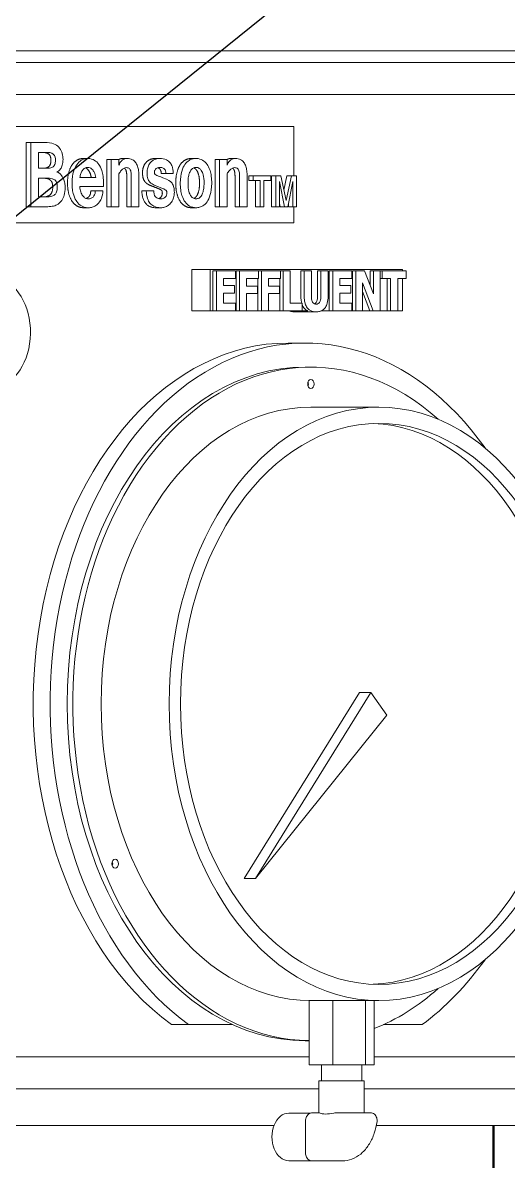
# Model space of a CAD drawing. Header units: inches. Extents: x 20 to 536, y 6 to 344.
# Drawn here: x 299.26 to 303.05, y 107 to 115.88 of the extents above; entities that cross this region are included whole.
import ezdxf

# ---------------------------------------------------------------- set-up
doc = ezdxf.new("R2010")
doc.units = ezdxf.units.IN
doc.header["$LTSCALE"] = 16
doc.header["$MEASUREMENT"] = 0
doc.layers.add('Symbol (ANSI)', color=7, linetype='Continuous', lineweight=25)
doc.layers.add('Visible (ANSI)', color=7, linetype='Continuous', lineweight=50)
doc.styles.add('Standard D-E', font='arial.ttf')
doc.dimstyles.new('in [mm] D-E NeptuneBenson$7', dxfattribs={"dimscale": 16, "dimtxt": 0.15, "dimasz": 0.098425, "dimexe": 0.125, "dimexo": 0.063, "dimgap": 0.031496, "dimtad": 0, "dimtih": 1, "dimtoh": 1, "dimdec": 4, "dimrnd": 1e-08, "dimzin": 3, "dimdsep": 46, "dimlunit": 5, "dimtxsty": 'Standard D-E', "dimcen": 0.09, "dimdle": 0.393701, "dimclrd": 256, "dimclre": 256, "dimclrt": 256, "dimadec": 1, "dimazin": 1, "dimtfac": 1, "dimtofl": 0, "dimtmove": 0, "dimatfit": 3, "dimfxl": 1, "dimfrac": 1, "dimtolj": 1, "dimtzin": 4, "dimlwd": -1, "dimlwe": -1, "dimarcsym": 0})

msp = doc.modelspace()

# ---------------------------------------------------------------- linework, layer by layer
at = {"layer": 'Visible (ANSI)', "linetype": 'Continuous', "lineweight": 18}
for p, q in [((303.44393, 115.65734), (294.39296, 115.65734)), ((294.347, 115.56734), (303.89294, 115.56734)), ((294.94362, 115.31731), (303.29632, 115.31731)), ((296.86607, 115.06731), (301.37388, 115.06731)), ((301.37388, 115.06731), (301.37388, 114.68231)), ((299.28604, 114.44231), (299.28604, 114.94231)), ((299.28604, 114.94231), (299.3214, 114.94231)), ((299.3214, 114.94231), (299.3214, 114.44231)), ((299.44915, 114.94231), (299.3214, 114.94231)), ((299.38116, 114.86538), (299.44486, 114.86538)), ((299.38116, 114.7414), (299.38116, 114.86538)), ((299.73141, 114.81781), (299.76677, 114.81781)), ((300.03901, 114.81781), (300.07436, 114.81781)), ((300.29221, 114.81781), (300.32757, 114.81781)), ((300.57547, 114.81781), (300.61083, 114.81781)), ((300.88307, 114.81781), (300.91843, 114.81781)), ((299.44879, 114.7414), (299.38116, 114.7414)), ((299.91484, 114.44231), (299.91484, 114.80972)), ((299.91484, 114.80972), (299.95019, 114.80972)), ((300.00852, 114.80972), (299.95019, 114.80972)), ((299.95019, 114.80972), (299.95019, 114.44231)), ((300.00852, 114.76569), (300.00852, 114.80972)), ((300.7589, 114.80972), (300.79425, 114.80972)), ((300.7589, 114.44231), (300.7589, 114.80972)), ((300.85258, 114.80972), (300.79425, 114.80972)), ((300.79425, 114.80972), (300.79425, 114.44231)), ((300.85258, 114.76569), (300.85258, 114.80972)), ((299.38116, 114.66498), (299.44915, 114.66498)), ((299.38116, 114.51923), (299.38116, 114.66498)), ((299.52434, 114.71105), (299.52526, 114.71105)), ((299.82868, 114.67004), (299.70486, 114.67004)), ((300.00852, 114.44231), (300.00852, 114.69787)), ((300.07086, 114.44231), (300.07086, 114.67662)), ((300.10621, 114.67662), (300.10621, 114.44231)), ((300.1649, 114.44231), (300.1649, 114.67915)), ((300.34016, 114.7004), (300.37552, 114.7004)), ((300.37552, 114.7004), (300.43313, 114.7004)), ((300.85258, 114.44231), (300.85258, 114.69787)), ((300.91492, 114.44231), (300.91492, 114.67662)), ((300.95027, 114.67662), (300.95027, 114.44231)), ((301.00896, 114.44231), (301.00896, 114.67915)), ((301.02209, 114.68231), (301.05745, 114.68231)), ((301.02209, 114.64538), (301.02209, 114.68231)), ((301.02209, 114.64538), (301.05745, 114.64538)), ((301.19366, 114.68231), (301.05745, 114.68231)), ((301.05745, 114.68231), (301.05745, 114.64538)), ((301.05745, 114.64538), (301.11104, 114.64538)), ((301.07568, 114.44231), (301.07568, 114.64538)), ((301.11104, 114.64538), (301.11104, 114.44231)), ((301.13972, 114.64538), (301.19366, 114.64538)), ((301.13972, 114.44231), (301.13972, 114.64538)), ((301.19366, 114.64538), (301.19366, 114.68231)), ((301.19833, 114.68231), (301.23368, 114.68231)), ((301.19833, 114.44231), (301.19833, 114.68231)), ((301.27216, 114.68231), (301.23368, 114.68231)), ((301.23368, 114.68231), (301.23368, 114.44231)), ((301.31356, 114.4904), (301.27216, 114.68231)), ((301.29602, 114.57168), (301.32028, 114.68231)), ((301.35564, 114.68231), (301.31356, 114.4904)), ((301.32028, 114.68231), (301.35564, 114.68231)), ((301.39394, 114.68231), (301.35564, 114.68231)), ((301.39394, 114.44231), (301.39394, 114.68231)), ((299.70414, 114.60071), (299.88951, 114.60071)), ((299.78974, 114.5668), (299.8251, 114.5668)), ((299.88486, 114.5668), (299.8251, 114.5668)), ((299.88951, 114.60071), (299.88951, 114.62551)), ((300.18736, 114.5668), (300.22272, 114.5668)), ((300.28105, 114.5668), (300.22272, 114.5668)), ((301.26117, 114.6381), (301.30136, 114.44231)), ((301.26117, 114.44231), (301.26117, 114.6381)), ((301.32592, 114.44231), (301.36629, 114.6381)), ((301.36629, 114.6381), (301.36629, 114.44231)), ((299.45559, 114.51923), (299.38116, 114.51923)), ((301.26601, 114.44231), (301.26117, 114.46587)), ((301.33093, 114.44231), (301.33093, 114.46661)), ((299.28604, 114.44231), (299.3214, 114.44231)), ((299.3214, 114.44231), (299.45559, 114.44231)), ((299.73571, 114.43421), (299.77106, 114.43421)), ((299.91484, 114.44231), (299.95019, 114.44231)), ((299.95019, 114.44231), (300.00852, 114.44231)), ((300.07086, 114.44231), (300.10621, 114.44231)), ((300.10621, 114.44231), (300.1649, 114.44231)), ((300.30008, 114.43421), (300.33544, 114.43421)), ((300.57547, 114.43421), (300.61083, 114.43421)), ((300.7589, 114.44231), (300.79425, 114.44231)), ((300.79425, 114.44231), (300.85258, 114.44231)), ((300.91492, 114.44231), (300.95027, 114.44231)), ((300.95027, 114.44231), (301.00896, 114.44231)), ((301.07568, 114.44231), (301.11104, 114.44231)), ((301.11104, 114.44231), (301.13972, 114.44231)), ((301.19833, 114.44231), (301.23368, 114.44231)), ((301.23368, 114.44231), (301.26117, 114.44231)), ((301.26601, 114.44231), (301.30136, 114.44231)), ((301.30136, 114.44231), (301.32592, 114.44231)), ((301.33093, 114.44231), (301.36629, 114.44231)), ((301.36629, 114.44231), (301.39394, 114.44231)), ((301.37388, 114.44231), (301.37388, 114.31731)), ((301.37388, 114.31731), (297.65296, 114.31731)), ((300.57836, 113.95231), (300.71978, 113.95231)), ((300.57836, 113.62981), (300.57836, 113.95231)), ((300.71978, 113.95231), (302.22238, 113.95231)), ((300.71978, 113.62981), (300.71978, 113.95231)), ((300.74273, 113.94281), (300.74273, 113.62981)), ((300.74273, 113.94281), (300.76925, 113.94281)), ((300.91883, 113.94281), (300.76925, 113.94281)), ((300.76925, 113.94281), (300.76925, 113.62981)), ((300.91883, 113.8832), (300.91883, 113.94281)), ((300.92344, 113.94281), (300.92344, 113.62981)), ((300.92344, 113.94281), (300.94996, 113.94281)), ((301.09811, 113.94281), (300.94996, 113.94281)), ((300.94996, 113.94281), (300.94996, 113.62981)), ((301.09811, 113.94281), (301.12026, 113.94281)), ((301.09811, 113.8832), (301.09811, 113.94281)), ((301.26841, 113.94281), (301.12026, 113.94281)), ((301.12026, 113.94281), (301.12026, 113.62981)), ((301.26841, 113.8832), (301.26841, 113.94281)), ((301.26841, 113.94281), (301.29057, 113.94281)), ((301.34617, 113.94281), (301.29057, 113.94281)), ((301.29057, 113.94281), (301.29057, 113.62981)), ((301.34617, 113.68941), (301.34617, 113.94281)), ((301.42844, 113.94281), (301.42844, 113.74293)), ((301.42844, 113.94281), (301.45496, 113.94281)), ((301.51056, 113.94281), (301.45496, 113.94281)), ((301.45496, 113.94281), (301.45496, 113.74293)), ((301.51056, 113.7475), (301.51056, 113.94281)), ((301.55829, 113.94281), (301.55829, 113.7475)), ((301.55829, 113.94281), (301.58481, 113.94281)), ((301.64041, 113.94281), (301.58481, 113.94281)), ((301.58481, 113.94281), (301.58481, 113.7475)), ((301.64041, 113.74319), (301.64041, 113.94281)), ((301.65004, 113.94281), (301.65004, 113.62981)), ((301.65004, 113.94281), (301.67656, 113.94281)), ((301.82614, 113.94281), (301.67656, 113.94281)), ((301.67656, 113.94281), (301.67656, 113.62981)), ((301.82614, 113.8832), (301.82614, 113.94281)), ((301.83075, 113.94281), (301.83075, 113.62981)), ((301.83075, 113.94281), (301.85727, 113.94281)), ((301.92542, 113.94281), (301.85727, 113.94281)), ((301.85727, 113.94281), (301.85727, 113.62981)), ((301.99609, 113.76348), (301.92542, 113.94281)), ((301.96957, 113.94281), (301.96957, 113.83077)), ((301.96957, 113.94281), (301.99609, 113.94281)), ((302.04684, 113.94281), (301.99609, 113.94281)), ((301.99609, 113.94281), (301.99609, 113.76348)), ((302.04684, 113.62981), (302.04684, 113.94281)), ((302.04684, 113.94281), (302.06237, 113.94281)), ((302.2489, 113.94281), (302.06237, 113.94281)), ((302.06237, 113.94281), (302.06237, 113.8832)), ((302.22238, 113.95231), (302.22238, 113.94281)), ((302.2489, 113.8832), (302.2489, 113.94281)), ((300.82449, 113.82816), (300.82449, 113.8832)), ((300.82449, 113.8832), (300.91883, 113.8832)), ((301.0052, 113.8241), (301.0052, 113.8832)), ((301.0052, 113.8832), (301.09811, 113.8832)), ((301.09375, 113.8832), (301.09375, 113.62981)), ((301.17551, 113.8832), (301.26841, 113.8832)), ((301.17551, 113.8241), (301.17551, 113.8832)), ((301.26405, 113.8832), (301.26405, 113.62981)), ((301.7318, 113.82816), (301.7318, 113.8832)), ((301.7318, 113.8832), (301.82614, 113.8832)), ((301.90802, 113.62981), (301.90802, 113.84794)), ((301.90802, 113.84794), (301.9934, 113.62981)), ((302.04684, 113.8832), (302.06237, 113.8832)), ((302.06237, 113.8832), (302.12783, 113.8832)), ((302.10131, 113.8832), (302.10131, 113.62981)), ((302.12783, 113.8832), (302.12783, 113.62981)), ((302.18343, 113.62981), (302.18343, 113.8832)), ((302.18343, 113.8832), (302.2489, 113.8832)), ((302.22238, 113.8832), (302.22238, 113.62981)), ((300.91148, 113.82816), (300.82449, 113.82816)), ((300.82449, 113.68941), (300.82449, 113.76855)), ((300.82449, 113.76855), (300.91148, 113.76855)), ((300.91148, 113.76855), (300.91148, 113.82816)), ((301.09075, 113.8241), (301.0052, 113.8241)), ((301.0052, 113.62981), (301.0052, 113.76449)), ((301.0052, 113.76449), (301.09075, 113.76449)), ((301.09075, 113.76449), (301.09075, 113.8241)), ((301.26106, 113.8241), (301.17551, 113.8241)), ((301.17551, 113.62981), (301.17551, 113.76449)), ((301.17551, 113.76449), (301.26106, 113.76449)), ((301.26106, 113.76449), (301.26106, 113.8241)), ((301.81879, 113.82816), (301.7318, 113.82816)), ((301.7318, 113.76855), (301.81879, 113.76855)), ((301.7318, 113.68941), (301.7318, 113.76855)), ((301.81879, 113.76855), (301.81879, 113.82816)), ((301.90802, 113.78019), (301.96688, 113.62981)), ((300.91883, 113.68941), (300.82449, 113.68941)), ((300.91883, 113.62981), (300.91883, 113.68941)), ((301.43818, 113.68941), (301.34617, 113.68941)), ((301.43818, 113.62981), (301.43818, 113.68941)), ((301.82614, 113.68941), (301.7318, 113.68941)), ((301.82614, 113.62981), (301.82614, 113.68941)), ((300.57836, 113.62981), (300.71978, 113.62981)), ((300.74273, 113.62981), (300.71978, 113.62981)), ((300.74273, 113.62981), (300.76925, 113.62981)), ((300.76925, 113.62981), (300.91883, 113.62981)), ((300.92344, 113.62981), (300.91883, 113.62981)), ((300.92344, 113.62981), (300.94996, 113.62981)), ((300.94996, 113.62981), (301.0052, 113.62981)), ((301.09375, 113.62981), (301.0052, 113.62981)), ((301.09375, 113.62981), (301.12026, 113.62981)), ((301.12026, 113.62981), (301.17551, 113.62981)), ((301.26405, 113.62981), (301.17551, 113.62981)), ((301.26405, 113.62981), (301.29057, 113.62981)), ((301.29057, 113.62981), (301.43818, 113.62981)), ((301.37975, 113.62321), (301.54768, 113.62321)), ((301.48406, 113.62981), (301.43818, 113.62981)), ((301.65004, 113.62981), (301.58521, 113.62981)), ((301.65004, 113.62981), (301.67656, 113.62981)), ((301.67656, 113.62981), (301.82614, 113.62981)), ((301.83075, 113.62981), (301.82614, 113.62981)), ((301.83075, 113.62981), (301.85727, 113.62981)), ((301.85727, 113.62981), (301.90802, 113.62981)), ((301.96688, 113.62981), (301.90802, 113.62981)), ((301.96688, 113.62981), (301.9934, 113.62981)), ((301.9934, 113.62981), (302.04684, 113.62981)), ((302.10131, 113.62981), (302.04684, 113.62981)), ((302.10131, 113.62981), (302.12783, 113.62981)), ((302.12783, 113.62981), (302.18343, 113.62981)), ((302.22238, 113.62981), (302.18343, 113.62981)), ((301.32966, 113.37981), (301.46224, 113.37981)), ((301.46224, 113.19231), (301.50643, 113.19231)), ((301.50643, 112.87981), (302.03676, 112.87981)), ((300.98583, 109.20606), (301.88587, 110.6557)), ((301.07422, 109.20606), (301.97426, 110.6557)), ((301.88587, 110.6557), (301.97426, 110.6557)), ((301.97426, 110.6557), (302.09926, 110.47892)), ((302.09926, 110.47892), (301.07422, 109.20606)), ((300.98583, 109.20606), (301.07422, 109.20606)), ((301.678, 108.25481), (301.49258, 108.25481)), ((301.49258, 108.25481), (301.49258, 107.75481)), ((301.9313, 108.25481), (301.678, 108.25481)), ((301.678, 108.25481), (301.678, 107.75481)), ((301.9313, 108.25481), (301.9313, 107.75481)), ((301.9313, 108.25481), (302.03676, 108.25481)), ((301.99917, 108.25481), (301.99917, 107.75481)), ((300.41847, 108.06738), (300.55106, 108.06738)), ((300.89612, 108.06738), (300.55106, 108.06738)), ((302.37342, 108.06738), (302.07255, 108.06738)), ((301.46224, 107.94231), (301.49258, 107.94231)), ((301.49258, 107.81738), (297.31464, 107.81738)), ((303.29632, 107.81738), (301.99917, 107.81738)), ((301.49258, 107.75481), (301.678, 107.75481)), ((301.58889, 107.75481), (301.58889, 107.62981)), ((301.678, 107.75481), (301.9313, 107.75481)), ((301.90285, 107.75481), (301.90285, 107.62981)), ((301.9313, 107.75481), (301.99917, 107.75481)), ((301.92337, 107.62981), (301.56837, 107.62981)), ((301.56837, 107.62981), (301.56837, 107.37981)), ((301.92337, 107.62981), (301.92337, 107.37981)), ((301.56837, 107.56734), (297.23884, 107.56734)), ((303.89294, 107.56734), (301.92337, 107.56734)), ((301.50396, 107.37757), (301.33417, 107.37757)), ((301.57087, 107.37981), (301.51821, 107.37981)), ((301.76793, 107.37981), (301.71619, 107.37981)), ((301.8536, 107.37981), (301.76793, 107.37981)), ((301.97261, 107.37981), (301.88695, 107.37981)), ((297.33265, 107.28234), (301.21969, 107.28234)), ((301.46523, 107.31731), (301.46523, 107.06731)), ((302.01718, 107.28234), (303.44393, 107.28234)), ((301.50396, 107.00705), (301.33417, 107.00705)), ((301.51821, 107.00481), (301.5249, 107.00481)), ((301.5249, 107.00481), (301.7458, 107.00481))]:
    msp.add_line(p, q, dxfattribs=at)
at = {"layer": 'Visible (ANSI)'}
msp.add_line((302.93057, 104.65734), (302.93057, 107.28234), dxfattribs=at)
at = {"layer": 'Visible (ANSI)', "linetype": 'Continuous', "lineweight": 18}
for centre, major_axis, start_param, end_param in [((299.01593, 113.46192), (0, 0.42942), 3.2341876, 6.1529824), ((301.46224, 110.56731), (0, 2.8125), 5.5005814, 8.9488413), ((301.32966, 110.56731), (0, 2.8125), 0, 2.665656), ((301.50643, 110.56731), (0, -2.625), 2.5774137, 6.2757207), ((301.46224, 110.56731), (0, -2.625), 3.1415927, 6.2831853), ((301.46224, 113.0597), (0, 0.035), 4.2452429, 5.1795351), ((301.50643, 110.56731), (0, -2.3125), 3.1415927, 6.2831853), ((301.94837, 110.56731), (0, -2.18642), 0.0285895, 3.1130032), ((299.93596, 109.32111), (0, 0.035), 4.2452429, 5.1795351), ((301.46224, 110.56731), (0, -2.8125), 0.4759367, 0.7826039), ((301.50643, 110.56731), (0, -2.625), 0.2686821, 0.564179), ((301.33417, 107.19231), (0, 0.18526), 0, 3.1415927)]:
    msp.add_ellipse(centre, major_axis=major_axis, ratio=0.7071068, start_param=start_param, end_param=end_param, dxfattribs=at)
for centre, major_axis in [((301.50643, 113.0597), (0, -0.035)), ((302.03676, 110.56731), (0, 2.3125)), ((302.03676, 110.56731), (0, 2.18642)), ((299.98016, 109.32111), (0, -0.035))]:
    msp.add_ellipse(centre, major_axis=major_axis, ratio=0.7071068, dxfattribs=at)
for points, degree, knots in [([(299.57332, 114.80972), (299.57332, 114.81839), (299.57277, 114.82701), (299.57037, 114.84369), (299.56859, 114.8516), (299.56281, 114.87003), (299.55705, 114.88406), (299.53817, 114.90928), (299.52678, 114.91958), (299.49757, 114.93555), (299.47704, 114.94231), (299.44915, 114.94231)], 3, [-1.370222, -1.370222, -1.370222, -1.370222, -1.1336769, -1.1336769, -0.906032, -0.906032, -0.5838602, -0.5838602, -0.3005043, -0.3005043, 0, 0, 0, 0]), ([(299.44486, 114.86538), (299.45555, 114.86538), (299.46756, 114.86452), (299.48327, 114.85995), (299.49035, 114.85733), (299.50109, 114.84917), (299.50413, 114.84536), (299.50929, 114.83712), (299.51087, 114.83237), (299.51369, 114.82058), (299.51428, 114.81213), (299.51428, 114.80415)], 3, [-0.21788398, -0.21788398, -0.21788398, -0.21788398, -0.15149232, -0.15149232, -0.11874939, -0.11874939, -0.09464191, -0.09464191, -0.06081224, -0.06081224, 0, 0, 0, 0]), ([(299.76677, 114.81781), (299.75793, 114.81781), (299.74913, 114.8167), (299.73103, 114.81163), (299.72306, 114.80783), (299.70269, 114.79543), (299.69067, 114.78412), (299.67199, 114.75745), (299.66258, 114.7402), (299.64902, 114.69298), (299.64403, 114.66465), (299.64403, 114.62601)], 3, [-1.4919316, -1.4919316, -1.4919316, -1.4919316, -1.2903014, -1.2903014, -1.0712515, -1.0712515, -0.6411915, -0.6411915, -0.2943902, -0.2943902, 0, 0, 0, 0]), ([(299.88951, 114.62551), (299.88951, 114.64298), (299.88849, 114.66051), (299.88326, 114.69806), (299.87918, 114.71295), (299.86903, 114.7447), (299.86053, 114.76039), (299.84242, 114.78603), (299.83078, 114.79678), (299.8062, 114.81107), (299.7897, 114.81781), (299.76677, 114.81781)], 3, [-0.95374288, -0.95374288, -0.95374288, -0.95374288, -0.86423892, -0.86423892, -0.75775194, -0.75775194, -0.52950742, -0.52950742, -0.24718032, -0.24718032, 0, 0, 0, 0]), ([(300.07436, 114.81781), (300.06586, 114.81781), (300.05738, 114.81635), (300.04167, 114.80953), (300.03469, 114.80458), (300.02022, 114.78915), (300.01372, 114.7781), (300.00852, 114.76569)], 3, [-0.28699786, -0.28699786, -0.28699786, -0.28699786, -0.19530538, -0.19530538, -0.10997007, -0.10997007, 0, 0, 0, 0]), ([(300.1649, 114.67915), (300.1649, 114.69347), (300.16417, 114.70808), (300.16069, 114.73422), (300.15821, 114.74612), (300.15068, 114.76863), (300.14565, 114.77889), (300.13229, 114.79681), (300.12427, 114.80361), (300.10246, 114.81538), (300.0882, 114.81781), (300.07436, 114.81781)], 3, [-0.54983804, -0.54983804, -0.54983804, -0.54983804, -0.44076065, -0.44076065, -0.34737427, -0.34737427, -0.25125884, -0.25125884, -0.14914917, -0.14914917, 0, 0, 0, 0]), ([(300.32757, 114.81781), (300.31749, 114.81781), (300.30743, 114.81648), (300.28636, 114.8098), (300.27771, 114.80465), (300.26502, 114.79573), (300.25606, 114.78818), (300.24081, 114.76559), (300.23657, 114.75468), (300.23042, 114.7338), (300.2288, 114.72084), (300.2288, 114.70749)], 3, [-0.38018483, -0.38018483, -0.38018483, -0.38018483, -0.3198985, -0.3198985, -0.251009, -0.251009, -0.1723725, -0.1723725, -0.1017229, -0.1017229, 0, 0, 0, 0]), ([(300.43313, 114.7004), (300.43295, 114.71043), (300.4322, 114.7205), (300.42926, 114.73912), (300.42723, 114.74769), (300.42044, 114.76714), (300.41511, 114.77699), (300.40029, 114.79525), (300.39077, 114.80227), (300.36396, 114.81526), (300.34517, 114.81781), (300.32757, 114.81781)], 3, [-0.54588742, -0.54588742, -0.54588742, -0.54588742, -0.46963717, -0.46963717, -0.40090481, -0.40090481, -0.30477701, -0.30477701, -0.18967669, -0.18967669, 0, 0, 0, 0]), ([(300.61083, 114.81781), (300.60143, 114.81781), (300.59206, 114.81669), (300.57252, 114.81134), (300.56409, 114.80724), (300.54512, 114.79568), (300.53415, 114.78528), (300.5164, 114.75977), (300.50697, 114.74224), (300.49347, 114.69549), (300.48809, 114.66678), (300.48809, 114.62601)], 3, [-1.568013, -1.568013, -1.568013, -1.568013, -1.3597383, -1.3597383, -1.1270748, -1.1270748, -0.6933324, -0.6933324, -0.3106443, -0.3106443, 0, 0, 0, 0]), ([(300.73357, 114.62601), (300.73357, 114.64345), (300.73256, 114.66096), (300.72735, 114.69813), (300.72333, 114.71287), (300.71222, 114.74744), (300.70295, 114.76272), (300.68649, 114.78603), (300.67484, 114.79678), (300.65026, 114.81107), (300.63377, 114.81781), (300.61083, 114.81781)], 3, [-0.85465869, -0.85465869, -0.85465869, -0.85465869, -0.78871843, -0.78871843, -0.71138856, -0.71138856, -0.52950742, -0.52950742, -0.24718032, -0.24718032, 0, 0, 0, 0]), ([(300.91843, 114.81781), (300.90992, 114.81781), (300.90144, 114.81635), (300.88573, 114.80953), (300.87876, 114.80458), (300.86428, 114.78915), (300.85778, 114.7781), (300.85258, 114.76569)], 3, [-0.28699786, -0.28699786, -0.28699786, -0.28699786, -0.19530538, -0.19530538, -0.10997007, -0.10997007, 0, 0, 0, 0]), ([(301.00896, 114.67915), (301.00896, 114.69347), (301.00824, 114.70808), (301.00476, 114.73422), (301.00227, 114.74612), (300.99474, 114.76863), (300.98971, 114.77889), (300.97635, 114.79681), (300.96833, 114.80361), (300.94652, 114.81538), (300.93227, 114.81781), (300.91843, 114.81781)], 3, [-0.54983804, -0.54983804, -0.54983804, -0.54983804, -0.44076065, -0.44076065, -0.34737427, -0.34737427, -0.25125884, -0.25125884, -0.14914917, -0.14914917, 0, 0, 0, 0]), ([(299.51428, 114.80415), (299.51428, 114.79806), (299.51392, 114.79187), (299.51217, 114.78072), (299.51092, 114.77569), (299.50707, 114.7659), (299.50445, 114.76148), (299.49847, 114.75478), (299.49413, 114.75095), (299.47579, 114.74291), (299.46211, 114.7414), (299.44879, 114.7414)], 3, [-0.57094697, -0.57094697, -0.57094697, -0.57094697, -0.45361238, -0.45361238, -0.35124457, -0.35124457, -0.23793649, -0.23793649, -0.14355336, -0.14355336, 0, 0, 0, 0]), ([(299.5243, 114.71103), (299.53022, 114.7139), (299.53599, 114.71752), (299.54626, 114.72624), (299.55077, 114.73115), (299.56051, 114.74518), (299.56485, 114.75473), (299.57184, 114.77948), (299.57332, 114.79464), (299.57332, 114.80972)], 3, [-0.33200445, -0.33200445, -0.33200445, -0.33200445, -0.26455828, -0.26455828, -0.20299351, -0.20299351, -0.11486081, -0.11486081, 0, 0, 0, 0]), ([(299.70486, 114.67004), (299.70616, 114.68061), (299.7084, 114.69083), (299.71515, 114.7095), (299.71942, 114.71761), (299.73034, 114.73248), (299.73648, 114.73819), (299.75068, 114.74654), (299.75862, 114.74848), (299.76677, 114.74848)], 3, [-0.31166749, -0.31166749, -0.31166749, -0.31166749, -0.23705054, -0.23705054, -0.16576507, -0.16576507, -0.0878526, -0.0878526, 0, 0, 0, 0]), ([(299.79332, 114.67004), (299.78831, 114.70395), (299.76185, 114.73975), (299.74907, 114.74505)], 2, [0, 0, 0, 1, 1.6077222, 1.6077222, 1.6077222]), ([(299.76677, 114.74848), (299.77257, 114.74848), (299.77832, 114.7475), (299.78924, 114.74313), (299.79424, 114.73991), (299.80749, 114.72763), (299.81345, 114.71723), (299.82278, 114.69792), (299.82655, 114.68441), (299.82868, 114.67004)], 3, [-0.25145744, -0.25145744, -0.25145744, -0.25145744, -0.21404187, -0.21404187, -0.17828382, -0.17828382, -0.11189925, -0.11189925, 0, 0, 0, 0]), ([(300.00852, 114.69787), (300.01445, 114.70757), (300.02105, 114.71691), (300.03424, 114.73134), (300.04083, 114.73704), (300.05435, 114.74449), (300.06102, 114.74646), (300.06792, 114.74646)], 3, [-0.25414778, -0.25414778, -0.25414778, -0.25414778, -0.15637481, -0.15637481, -0.07435436, -0.07435436, 0, 0, 0, 0]), ([(300.07086, 114.67662), (300.07086, 114.71609), (300.05785, 114.73862), (300.05079, 114.74242)], 2, [0, 0, 0, 1, 1.4841124, 1.4841124, 1.4841124]), ([(300.06792, 114.74646), (300.0723, 114.74646), (300.0768, 114.74595), (300.08473, 114.74338), (300.08829, 114.74153), (300.09454, 114.73596), (300.0966, 114.73291), (300.1005, 114.72557), (300.10215, 114.7198), (300.10549, 114.70306), (300.10621, 114.68973), (300.10621, 114.67662)], 3, [-0.24371502, -0.24371502, -0.24371502, -0.24371502, -0.20910445, -0.20910445, -0.17940168, -0.17940168, -0.15075746, -0.15075746, -0.09989135, -0.09989135, 0, 0, 0, 0]), ([(300.28713, 114.71255), (300.28713, 114.71471), (300.28728, 114.71686), (300.28792, 114.721), (300.28839, 114.72295), (300.29023, 114.72831), (300.29194, 114.73131), (300.29716, 114.73787), (300.30116, 114.74085), (300.31313, 114.74718), (300.32227, 114.74848), (300.33079, 114.74848)], 3, [-0.1993324, -0.1993324, -0.1993324, -0.1993324, -0.18286786, -0.18286786, -0.16704919, -0.16704919, -0.13742315, -0.13742315, -0.09174875, -0.09174875, 0, 0, 0, 0]), ([(300.33079, 114.74848), (300.33935, 114.74848), (300.34777, 114.74703), (300.35869, 114.74089), (300.36216, 114.73805), (300.36805, 114.73057), (300.37032, 114.72621), (300.37417, 114.71473), (300.3752, 114.70758), (300.37552, 114.7004)], 3, [-0.22338557, -0.22338557, -0.22338557, -0.22338557, -0.14005983, -0.14005983, -0.09676592, -0.09676592, -0.05477189, -0.05477189, 0, 0, 0, 0]), ([(300.54821, 114.62601), (300.54821, 114.63949), (300.54883, 114.65347), (300.55234, 114.68046), (300.55494, 114.69064), (300.56168, 114.71179), (300.5665, 114.72035), (300.5768, 114.73493), (300.5828, 114.73959), (300.59501, 114.74668), (300.60285, 114.74848), (300.61083, 114.74848)], 3, [-0.22807944, -0.22807944, -0.22807944, -0.22807944, -0.20529475, -0.20529475, -0.18174805, -0.18174805, -0.14222138, -0.14222138, -0.08603821, -0.08603821, 0, 0, 0, 0]), ([(300.6381, 114.62601), (300.6381, 114.65739), (300.62844, 114.70344), (300.61197, 114.7338), (300.59689, 114.74347), (300.59303, 114.74506)], 2, [0, 0, 0, 1, 2, 3, 3.3176225, 3.3176225, 3.3176225]), ([(300.61083, 114.74848), (300.61523, 114.74848), (300.61961, 114.7479), (300.62931, 114.74505), (300.63332, 114.74279), (300.6421, 114.73714), (300.64746, 114.73153), (300.65822, 114.7151), (300.66264, 114.70375), (300.67101, 114.67298), (300.67345, 114.65176), (300.67345, 114.62601)], 3, [-0.48525635, -0.48525635, -0.48525635, -0.48525635, -0.45378412, -0.45378412, -0.41435583, -0.41435583, -0.32082838, -0.32082838, -0.19619361, -0.19619361, 0, 0, 0, 0]), ([(300.85258, 114.69787), (300.85851, 114.70757), (300.86511, 114.71691), (300.8783, 114.73134), (300.88489, 114.73704), (300.89841, 114.74449), (300.90508, 114.74646), (300.91198, 114.74646)], 3, [-0.25414778, -0.25414778, -0.25414778, -0.25414778, -0.15637481, -0.15637481, -0.07435436, -0.07435436, 0, 0, 0, 0]), ([(300.91492, 114.67662), (300.91492, 114.71609), (300.90191, 114.73862), (300.89485, 114.74242)], 2, [0, 0, 0, 1, 1.4841124, 1.4841124, 1.4841124]), ([(300.91198, 114.74646), (300.91636, 114.74646), (300.92086, 114.74595), (300.92879, 114.74338), (300.93236, 114.74153), (300.9386, 114.73596), (300.94066, 114.73291), (300.94456, 114.72557), (300.94622, 114.7198), (300.94955, 114.70306), (300.95027, 114.68973), (300.95027, 114.67662)], 3, [-0.24371502, -0.24371502, -0.24371502, -0.24371502, -0.20910445, -0.20910445, -0.17940168, -0.17940168, -0.15075746, -0.15075746, -0.09989135, -0.09989135, 0, 0, 0, 0]), ([(299.44915, 114.66498), (299.46169, 114.66498), (299.47626, 114.66399), (299.49232, 114.65906), (299.50114, 114.65621), (299.51153, 114.64821), (299.51562, 114.64455), (299.52279, 114.63273), (299.52459, 114.62681), (299.52788, 114.61253), (299.52859, 114.60205), (299.52859, 114.5921)], 3, [-0.6272169, -0.6272169, -0.6272169, -0.6272169, -0.26355814, -0.26355814, -0.15353099, -0.15353099, -0.11423277, -0.11423277, -0.07579761, -0.07579761, 0, 0, 0, 0]), ([(299.58979, 114.5921), (299.58979, 114.60388), (299.58875, 114.61547), (299.58462, 114.63856), (299.58163, 114.6492), (299.57214, 114.67127), (299.5646, 114.68394), (299.54598, 114.70318), (299.54055, 114.70646), (299.53302, 114.71012), (299.52871, 114.71121), (299.5243, 114.71103)], 3, [-0.23640494, -0.23640494, -0.23640494, -0.23640494, -0.1893821, -0.1893821, -0.14123145, -0.14123145, -0.08584592, -0.08584592, -0.04752019, -0.04752019, 0, 0, 0, 0]), ([(300.2288, 114.70749), (300.2288, 114.69767), (300.22938, 114.68758), (300.2321, 114.67089), (300.23399, 114.6629), (300.24225, 114.64319), (300.2482, 114.63621), (300.25777, 114.62613), (300.2683, 114.61489), (300.31325, 114.59868)], 3, [-1.2875863, -1.2875863, -1.2875863, -1.2875863, -1.0076389, -1.0076389, -0.799535, -0.799535, -0.4999173, -0.4999173, 0, 0, 0, 0]), ([(300.3519, 114.66802), (300.32699, 114.67647), (300.31387, 114.68172), (300.29845, 114.68933), (300.29477, 114.69181), (300.29115, 114.69524), (300.29004, 114.69647), (300.28881, 114.69854), (300.28844, 114.69931), (300.28711, 114.70402), (300.28713, 114.70839), (300.28713, 114.71255)], 3, [-0.13142024, -0.13142024, -0.13142024, -0.13142024, -0.08573718, -0.08573718, -0.05237585, -0.05237585, -0.03859982, -0.03859982, -0.03172813, -0.03172813, 0, 0, 0, 0]), ([(300.44172, 114.55415), (300.44172, 114.56445), (300.44104, 114.57488), (300.43734, 114.59625), (300.43453, 114.60424), (300.42683, 114.62182), (300.42052, 114.62904), (300.41105, 114.63867), (300.3982, 114.65225), (300.3519, 114.66802)], 3, [-1.2657917, -1.2657917, -1.2657917, -1.2657917, -1.0996458, -1.0996458, -0.9109767, -0.9109767, -0.5131931, -0.5131931, 0, 0, 0, 0]), ([(299.45559, 114.44231), (299.47011, 114.44231), (299.48495, 114.44374), (299.51139, 114.45066), (299.52344, 114.45558), (299.54863, 114.47221), (299.55775, 114.48288), (299.57184, 114.5031), (299.57797, 114.51646), (299.5877, 114.55072), (299.58979, 114.57143), (299.58979, 114.5921)], 3, [-0.53495775, -0.53495775, -0.53495775, -0.53495775, -0.44787355, -0.44787355, -0.37373116, -0.37373116, -0.28123866, -0.28123866, -0.15754897, -0.15754897, 0, 0, 0, 0]), ([(299.52859, 114.5921), (299.52859, 114.58607), (299.52822, 114.58001), (299.5265, 114.56874), (299.52525, 114.56356), (299.52102, 114.55181), (299.51769, 114.54593), (299.50816, 114.53449), (299.50174, 114.52997), (299.48273, 114.52095), (299.46854, 114.51923), (299.45559, 114.51923)], 3, [-0.36121747, -0.36121747, -0.36121747, -0.36121747, -0.31540639, -0.31540639, -0.27371794, -0.27371794, -0.21535664, -0.21535664, -0.13952164, -0.13952164, 0, 0, 0, 0]), ([(299.64403, 114.62601), (299.64403, 114.60925), (299.64495, 114.59236), (299.64869, 114.56501), (299.65135, 114.5499), (299.6645, 114.50815), (299.67399, 114.4922), (299.69161, 114.46732), (299.70374, 114.45612), (299.7291, 114.44144), (299.74645, 114.43421), (299.77106, 114.43421)], 3, [-1.1520732, -1.1520732, -1.1520732, -1.1520732, -0.9328917, -0.9328917, -0.7880369, -0.7880369, -0.5752915, -0.5752915, -0.2652163, -0.2652163, 0, 0, 0, 0]), ([(299.77106, 114.50354), (299.76256, 114.50354), (299.75414, 114.5053), (299.74103, 114.5125), (299.73414, 114.51743), (299.72298, 114.53263), (299.71718, 114.54191), (299.70988, 114.56581), (299.70525, 114.58239), (299.70414, 114.60071)], 3, [-1.9615665, -1.9615665, -1.9615665, -1.9615665, -1.0582577, -1.0582577, -0.4670175, -0.4670175, -0.1401197, -0.1401197, 0, 0, 0, 0]), ([(299.75318, 114.50652), (299.75428, 114.5069), (299.76505, 114.51113), (299.78008, 114.5253), (299.78903, 114.54453), (299.78974, 114.5668)], 2, [0.8857249, 0.8857249, 0.8857249, 1, 2, 3, 4, 4, 4]), ([(299.77106, 114.43421), (299.78147, 114.43421), (299.79183, 114.43555), (299.81004, 114.44079), (299.81987, 114.44461), (299.83806, 114.45648), (299.84863, 114.46487), (299.8663, 114.49022), (299.87096, 114.50103), (299.87937, 114.52252), (299.88301, 114.54363), (299.88486, 114.5668)], 3, [-0.51058672, -0.51058672, -0.51058672, -0.51058672, -0.39585732, -0.39585732, -0.30581684, -0.30581684, -0.23379286, -0.23379286, -0.17764071, -0.17764071, 0, 0, 0, 0]), ([(299.8251, 114.5668), (299.82475, 114.55596), (299.82371, 114.54654), (299.82137, 114.53867), (299.81962, 114.5329), (299.81041, 114.51993), (299.80479, 114.51482), (299.7921, 114.50735), (299.78265, 114.50354), (299.77106, 114.50354)], 3, [-1.3567512, -1.3567512, -1.3567512, -1.3567512, -0.3873837, -0.3873837, -0.2508201, -0.2508201, -0.1248926, -0.1248926, 0, 0, 0, 0]), ([(300.22272, 114.5668), (300.22363, 114.54558), (300.22661, 114.52418), (300.23759, 114.49194), (300.24352, 114.48041), (300.25971, 114.45954), (300.26981, 114.45155), (300.29797, 114.43711), (300.31717, 114.43421), (300.33544, 114.43421)], 3, [-0.59438034, -0.59438034, -0.59438034, -0.59438034, -0.43251436, -0.43251436, -0.32221188, -0.32221188, -0.19691631, -0.19691631, 0, 0, 0, 0]), ([(300.33508, 114.50354), (300.32939, 114.50354), (300.32356, 114.50408), (300.3132, 114.5067), (300.30847, 114.50856), (300.29974, 114.51414), (300.2958, 114.51779), (300.28904, 114.52735), (300.28648, 114.53296), (300.28214, 114.54793), (300.28115, 114.55743), (300.28105, 114.5668)], 3, [-0.28766975, -0.28766975, -0.28766975, -0.28766975, -0.22628413, -0.22628413, -0.17429096, -0.17429096, -0.12317528, -0.12317528, -0.07139216, -0.07139216, 0, 0, 0, 0]), ([(300.31325, 114.59868), (300.3517, 114.58408), (300.35883, 114.58094), (300.3683, 114.57639), (300.37298, 114.5736), (300.37798, 114.56876), (300.3794, 114.56713), (300.38111, 114.56413), (300.38189, 114.56246), (300.38319, 114.5561), (300.38339, 114.55215), (300.38339, 114.54858)], 3, [-0.25725817, -0.25725817, -0.25725817, -0.25725817, -0.18813961, -0.18813961, -0.0889801, -0.0889801, -0.05025383, -0.05025383, -0.02716615, -0.02716615, 0, 0, 0, 0]), ([(300.33544, 114.43421), (300.34566, 114.43421), (300.35588, 114.43549), (300.37713, 114.44181), (300.38592, 114.44664), (300.4022, 114.45735), (300.41136, 114.46579), (300.42809, 114.48912), (300.43293, 114.50192), (300.4398, 114.52517), (300.44172, 114.53939), (300.44172, 114.55415)], 3, [-0.34325641, -0.34325641, -0.34325641, -0.34325641, -0.30358155, -0.30358155, -0.25897778, -0.25897778, -0.19201791, -0.19201791, -0.11243143, -0.11243143, 0, 0, 0, 0]), ([(300.48809, 114.62601), (300.48809, 114.60859), (300.48905, 114.59102), (300.49391, 114.55551), (300.49751, 114.54123), (300.50869, 114.50585), (300.51762, 114.49043), (300.53488, 114.46601), (300.54656, 114.45524), (300.57595, 114.43817), (300.59321, 114.43421), (300.61083, 114.43421)], 3, [-0.55980761, -0.55980761, -0.55980761, -0.55980761, -0.50875224, -0.50875224, -0.45381362, -0.45381362, -0.34349131, -0.34349131, -0.18984497, -0.18984497, 0, 0, 0, 0]), ([(300.61083, 114.50354), (300.60625, 114.50354), (300.60166, 114.50411), (300.59179, 114.507), (300.58781, 114.50928), (300.57862, 114.51545), (300.57298, 114.52163), (300.56381, 114.53601), (300.55886, 114.54589), (300.55092, 114.57771), (300.54821, 114.59784), (300.54821, 114.62601)], 3, [-0.87203894, -0.87203894, -0.87203894, -0.87203894, -0.78771678, -0.78771678, -0.6866217, -0.6866217, -0.43703151, -0.43703151, -0.21462671, -0.21462671, 0, 0, 0, 0]), ([(300.59303, 114.50686), (300.59701, 114.50848), (300.61197, 114.51822), (300.62844, 114.54808), (300.6381, 114.59463), (300.6381, 114.62601)], 2, [0.6725532, 0.6725532, 0.6725532, 1, 2, 3, 4, 4, 4]), ([(300.61083, 114.43421), (300.62005, 114.43421), (300.62924, 114.43532), (300.64871, 114.44063), (300.65707, 114.44474), (300.67594, 114.45611), (300.68707, 114.46665), (300.70504, 114.49242), (300.71464, 114.51012), (300.72822, 114.55718), (300.73357, 114.58581), (300.73357, 114.62601)], 3, [-1.5276483, -1.5276483, -1.5276483, -1.5276483, -1.3381229, -1.3381229, -1.1202131, -1.1202131, -0.6861054, -0.6861054, -0.3063334, -0.3063334, 0, 0, 0, 0]), ([(300.67345, 114.62601), (300.67345, 114.61245), (300.67278, 114.59852), (300.669, 114.57064), (300.66615, 114.56009), (300.66127, 114.54488), (300.65727, 114.53468), (300.64497, 114.51724), (300.63902, 114.51253), (300.62666, 114.50535), (300.61882, 114.50354), (300.61083, 114.50354)], 3, [-0.32292491, -0.32292491, -0.32292491, -0.32292491, -0.26803034, -0.26803034, -0.20810232, -0.20810232, -0.14408696, -0.14408696, -0.08609636, -0.08609636, 0, 0, 0, 0]), ([(300.3175, 114.50561), (300.32939, 114.50876), (300.34804, 114.52986), (300.34804, 114.54858)], 2, [0.3969709, 0.3969709, 0.3969709, 1, 2, 2, 2]), ([(300.38339, 114.54858), (300.38339, 114.54557), (300.38317, 114.54259), (300.3822, 114.53679), (300.38149, 114.53404), (300.37865, 114.52615), (300.37592, 114.52167), (300.37042, 114.51505), (300.36662, 114.51111), (300.35209, 114.50458), (300.34321, 114.50354), (300.33508, 114.50354)], 3, [-0.37407352, -0.37407352, -0.37407352, -0.37407352, -0.32070998, -0.32070998, -0.2684757, -0.2684757, -0.16378491, -0.16378491, -0.08757363, -0.08757363, 0, 0, 0, 0]), ([(301.42844, 113.74293), (301.42844, 113.73243), (301.42901, 113.72183), (301.43144, 113.70395), (301.43292, 113.69654), (301.43494, 113.68941)], 3, [-0.82187798, -0.82187798, -0.82187798, -0.82187798, -0.6544335, -0.6544335, -0.53183061, -0.53183061, -0.53183061, -0.53183061]), ([(301.43818, 113.67952), (301.44161, 113.6704), (301.44598, 113.66222), (301.45608, 113.64883), (301.46391, 113.64007), (301.47904, 113.63199), (301.48153, 113.63083), (301.48406, 113.62981)], 3, [-0.47372937, -0.47372937, -0.47372937, -0.47372937, -0.30747841, -0.30747841, -0.16166829, -0.16166829, -0.1334877, -0.1334877, -0.1334877, -0.1334877]), ([(301.45496, 113.74293), (301.45496, 113.73243), (301.45553, 113.72183), (301.45819, 113.7023), (301.4601, 113.69329), (301.46652, 113.6735), (301.47148, 113.66356), (301.4826, 113.64883), (301.49043, 113.64007), (301.51716, 113.62579), (301.53268, 113.62321), (301.54768, 113.62321)], 3, [-0.82187798, -0.82187798, -0.82187798, -0.82187798, -0.6544335, -0.6544335, -0.50490958, -0.50490958, -0.30747841, -0.30747841, -0.16166829, -0.16166829, 0, 0, 0, 0]), ([(301.54768, 113.68282), (301.54397, 113.68282), (301.5402, 113.68324), (301.53343, 113.68528), (301.53037, 113.68674), (301.52456, 113.69117), (301.52197, 113.69412), (301.51785, 113.70117), (301.51555, 113.70623), (301.51129, 113.72458), (301.51056, 113.7365), (301.51056, 113.7475)], 3, [-0.35781975, -0.35781975, -0.35781975, -0.35781975, -0.28180287, -0.28180287, -0.21609433, -0.21609433, -0.14668132, -0.14668132, -0.08378729, -0.08378729, 0, 0, 0, 0]), ([(301.55829, 113.7475), (301.55829, 113.73993), (301.55796, 113.73206), (301.55628, 113.71858), (301.55509, 113.71248), (301.5515, 113.70181), (301.54943, 113.69791), (301.54437, 113.69115), (301.54117, 113.68846), (301.53659, 113.686), (301.5355, 113.68551), (301.5344, 113.68508)], 3, [-0.21736344, -0.21736344, -0.21736344, -0.21736344, -0.17163752, -0.17163752, -0.13475897, -0.13475897, -0.10039019, -0.10039019, -0.05983154, -0.05983154, -0.04758731, -0.04758731, -0.04758731, -0.04758731]), ([(301.58481, 113.7475), (301.58481, 113.73993), (301.58448, 113.73206), (301.58279, 113.71858), (301.58161, 113.71248), (301.57802, 113.70181), (301.57594, 113.69791), (301.57088, 113.69115), (301.56769, 113.68846), (301.55897, 113.68378), (301.55324, 113.68282), (301.54768, 113.68282)], 3, [-0.21736344, -0.21736344, -0.21736344, -0.21736344, -0.17163752, -0.17163752, -0.13475897, -0.13475897, -0.10039019, -0.10039019, -0.05983154, -0.05983154, 0, 0, 0, 0]), ([(301.54768, 113.62321), (301.55664, 113.62321), (301.56575, 113.6241), (301.58224, 113.6283), (301.5898, 113.6313), (301.60716, 113.64213), (301.61421, 113.65006), (301.62578, 113.66692), (301.63064, 113.67789), (301.63871, 113.70692), (301.64041, 113.72519), (301.64041, 113.74319)], 3, [-0.43360447, -0.43360447, -0.43360447, -0.43360447, -0.37067396, -0.37067396, -0.3160228, -0.3160228, -0.237534, -0.237534, -0.13714171, -0.13714171, 0, 0, 0, 0]), ([(301.51821, 107.37981), (301.51298, 107.37981), (301.50777, 107.3789), (301.49786, 107.37547), (301.49322, 107.37289), (301.48454, 107.36629), (301.48067, 107.36213), (301.47408, 107.35283), (301.47147, 107.34764), (301.46759, 107.33692), (301.46634, 107.33138), (301.46539, 107.32297), (301.46523, 107.32014), (301.46523, 107.31731)], 3, [1.5707963, 1.5707963, 1.5707963, 1.5707963, 1.8106307, 1.8106307, 2.0638714, 2.0638714, 2.3552141, 2.3552141, 2.6693734, 2.6693734, 2.9835327, 2.9835327, 3.1415927, 3.1415927, 3.1415927, 3.1415927]), ([(301.57087, 107.37981), (301.57257, 107.37981), (301.57514, 107.37899), (301.58731, 107.37497), (301.60187, 107.37053), (301.62036, 107.37053), (301.63886, 107.37053), (301.66194, 107.37497), (301.69626, 107.37899), (301.70622, 107.37981), (301.71619, 107.37981)], 3, [2.0007518, 2.0007518, 2.0007518, 2.0007518, 2.07967253, 2.07967253, 2.27900016, 2.27900016, 2.27900016, 2.47832779, 2.47832779, 2.55724853, 2.55724853, 2.55724853, 2.55724853]), ([(301.8536, 107.37981), (301.85998, 107.37985), (301.86598, 107.37977), (301.87138, 107.37977), (301.87679, 107.37977), (301.88204, 107.37985), (301.88695, 107.37981)], 3, [1.11851794, 1.11851794, 1.11851794, 1.11851794, 1.17671806, 1.17671806, 1.17671806, 1.23491818, 1.23491818, 1.23491818, 1.23491818]), ([(301.97261, 107.37981), (301.97784, 107.37981), (301.98318, 107.37888), (301.99308, 107.37536), (301.9976, 107.3728), (302.00595, 107.36626), (302.00964, 107.36216), (302.01598, 107.35275), (302.01847, 107.34725), (302.02183, 107.33591), (302.02268, 107.3301), (302.0229, 107.32067), (302.0227, 107.31702), (302.02223, 107.31343)], 3, [0, 0, 0, 0, 0.01979781, 0.01979781, 0.0397059, 0.0397059, 0.06180653, 0.06180653, 0.0874078, 0.0874078, 0.11334431, 0.11334431, 0.12968255, 0.12968255, 0.12968255, 0.12968255]), ([(301.77168, 107.00571), (301.79684, 107.00809), (301.82164, 107.01521), (301.86838, 107.03794), (301.89032, 107.05352), (301.93002, 107.09156), (301.94779, 107.11402), (301.97831, 107.16416), (301.99107, 107.19183), (302.01096, 107.25058), (302.01809, 107.28165), (302.02223, 107.31343)], 3, [3.2084134, 3.2084134, 3.2084134, 3.2084134, 3.4727754, 3.4727754, 3.7371375, 3.7371375, 4.0014996, 4.0014996, 4.2658617, 4.2658617, 4.5302237, 4.5302237, 4.5302237, 4.5302237]), ([(301.46523, 107.06731), (301.46523, 107.06168), (301.46585, 107.05606), (301.46838, 107.04504), (301.47029, 107.03964), (301.47558, 107.02935), (301.47895, 107.02446), (301.48745, 107.01572), (301.49261, 107.01188), (301.50357, 107.00684), (301.50913, 107.00535), (301.51595, 107.00485), (301.51708, 107.00481), (301.51821, 107.00481)], 3, [3.1415927, 3.1415927, 3.1415927, 3.1415927, 3.4557519, 3.4557519, 3.7699112, 3.7699112, 4.0840704, 4.0840704, 4.3982297, 4.3982297, 4.6606232, 4.6606232, 4.712389, 4.712389, 4.712389, 4.712389]), ([(301.77168, 107.00571), (301.77013, 107.00556), (301.76852, 107.00544), (301.76521, 107.00523), (301.76351, 107.00514), (301.76005, 107.005), (301.7583, 107.00495), (301.75475, 107.00487), (301.75296, 107.00485), (301.74937, 107.00481), (301.74757, 107.00481), (301.7458, 107.00481)], 3, [0, 0, 0, 0, 0.012963359, 0.012963359, 0.025926717, 0.025926717, 0.038890076, 0.038890076, 0.051853435, 0.051853435, 0.064816794, 0.064816794, 0.064816794, 0.064816794])]:
    msp.add_open_spline(points, degree=degree, knots=knots, dxfattribs=at)
for points in [[(299.47892, 114.80415), (299.47892, 114.82034), (299.47248, 114.8421), (299.45674, 114.85729), (299.42954, 114.86538), (299.4095, 114.86538)], [(299.60867, 114.62601), (299.60867, 114.67004), (299.6262, 114.74089), (299.65877, 114.79048), (299.70457, 114.81781), (299.73141, 114.81781)], [(300.00776, 114.80972), (300.02166, 114.81781), (300.03901, 114.81781)], [(300.19345, 114.70749), (300.19345, 114.73178), (300.20776, 114.77227), (300.23388, 114.80111), (300.27038, 114.81781), (300.29221, 114.81781)], [(300.45273, 114.62601), (300.45273, 114.67105), (300.47027, 114.7419), (300.50212, 114.792), (300.54792, 114.81781), (300.57547, 114.81781)], [(300.85182, 114.80972), (300.86572, 114.81781), (300.88307, 114.81781)], [(299.41344, 114.7414), (299.44887, 114.7414), (299.47892, 114.77024), (299.47892, 114.80415)], [(300.34016, 114.7004), (300.3385, 114.73761), (300.31263, 114.74602)], [(299.49324, 114.5921), (299.49324, 114.61134), (299.48608, 114.63816), (299.4689, 114.65536), (299.43777, 114.66498), (299.4138, 114.66498)], [(300.2779, 114.59868), (300.25965, 114.60526), (300.22708, 114.62095), (300.20454, 114.64524), (300.19345, 114.68117), (300.19345, 114.70749)], [(299.42024, 114.51923), (299.49324, 114.51923), (299.49324, 114.5921)], [(299.73571, 114.43421), (299.70744, 114.43421), (299.66056, 114.46002), (299.62692, 114.51012), (299.60867, 114.58046), (299.60867, 114.62601)], [(300.30008, 114.43421), (300.19309, 114.43421), (300.18736, 114.5668)], [(300.34804, 114.54858), (300.34804, 114.5582), (300.3441, 114.56832), (300.33122, 114.57793), (300.30187, 114.58957), (300.2779, 114.59868)], [(300.57547, 114.43421), (300.54792, 114.43421), (300.50247, 114.46002), (300.47027, 114.50961), (300.45273, 114.58046), (300.45273, 114.62601)], [(301.37975, 113.62321), (301.35896, 113.62321), (301.34264, 113.62981)]]:
    msp.add_open_spline(points, degree=2, dxfattribs=at)

# ---------------------------------------------------------------- leaders
at = {"layer": 'Symbol (ANSI)', "annotation_type": 0, "has_hookline": 1, "hookline_direction": 0, "text_width": 23.73806}
msp.add_leader([(297.35223, 112.87981), (308.78926, 122.08039), (310.36406, 122.08039)], dimstyle='in [mm] D-E NeptuneBenson$7', override={"dimtad": 0}, dxfattribs=at)

doc.saveas('drawing.dxf')
